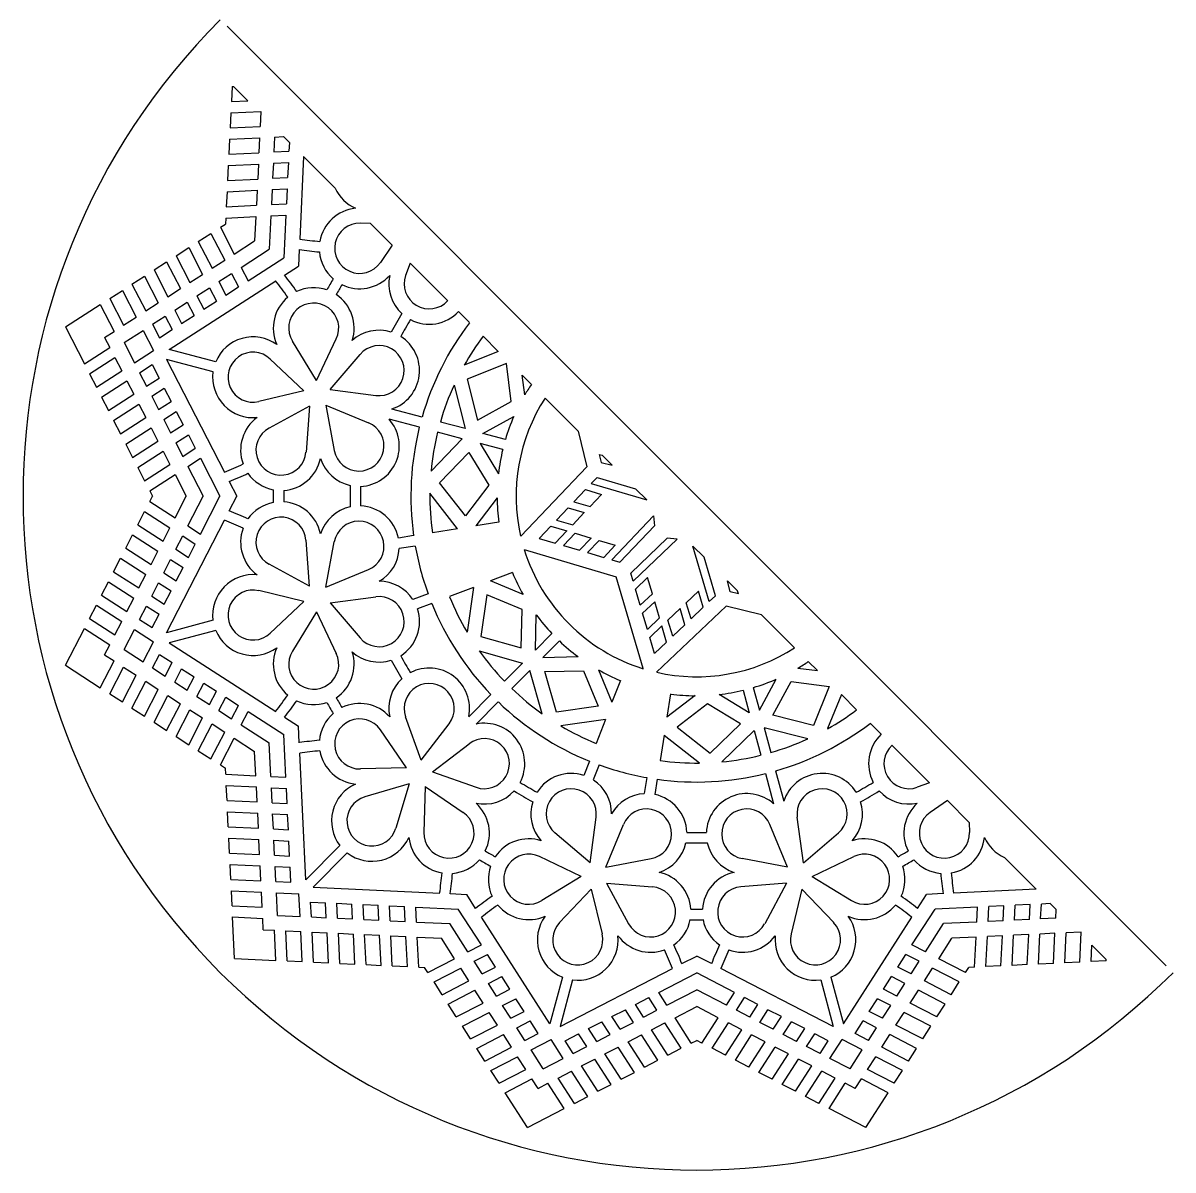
# Model space of a CAD drawing. Extents: x 59 to 302, y -3 to 240.
# Drawn here: x 59.2 to 180.5, y -3 to 117.9 of the extents above; entities that cross this region are included whole.
import ezdxf

# ---------------------------------------------------------------- set-up
doc = ezdxf.new("R2010")
doc.units = 0
doc.layers.get('0').update_dxf_attribs({"linetype": 'CONTINUOUS'})

msp = doc.modelspace()

# ---------------------------------------------------------------- linework, layer by layer
for p, q in [((80.69, 117.57), (179.75, 18.5)), ((81.22, 111.22), (81.15, 109.64)), ((81.22, 111.22), (81.37, 111.23)), ((81.37, 111.23), (82.88, 109.72)), ((81.15, 109.64), (82.88, 109.72)), ((81.09, 108.45), (81.01, 106.86)), ((81.09, 108.45), (84.26, 108.6)), ((84.26, 108.6), (84.18, 107.02)), ((81.01, 106.86), (84.18, 107.02)), ((80.96, 105.68), (80.88, 104.09)), ((80.96, 105.68), (84.12, 105.83)), ((84.12, 105.83), (84.05, 104.24)), ((85.71, 105.9), (85.63, 104.32)), ((85.71, 105.9), (86.65, 105.95)), ((86.65, 105.95), (87.26, 105.33)), ((85.63, 104.32), (87.22, 104.4)), ((87.26, 105.33), (87.22, 104.4)), ((80.88, 104.09), (84.05, 104.24)), ((85.58, 103.13), (85.5, 101.55)), ((85.58, 103.13), (87.16, 103.21)), ((87.16, 103.21), (87.08, 101.62)), ((88.77, 103.83), (88.35, 95.14)), ((88.77, 103.83), (92.1, 100.49)), ((80.82, 102.9), (80.75, 101.32)), ((80.82, 102.9), (83.99, 103.05)), ((83.99, 103.05), (83.92, 101.47)), ((80.75, 101.32), (83.92, 101.47)), ((85.5, 101.55), (87.08, 101.62)), ((80.69, 100.13), (80.61, 98.55)), ((80.69, 100.13), (83.86, 100.28)), ((83.86, 100.28), (83.78, 98.7)), ((85.44, 100.36), (85.37, 98.77)), ((85.44, 100.36), (87.03, 100.43)), ((87.03, 100.43), (86.95, 98.85)), ((80.61, 98.55), (83.78, 98.7)), ((85.37, 98.77), (86.95, 98.85)), ((80.56, 97.36), (80.53, 96.72)), ((80.56, 97.36), (83.73, 97.51)), ((83.73, 97.51), (83.6, 94.95)), ((85.31, 97.59), (85.14, 94.06)), ((85.31, 97.59), (86.89, 97.66)), ((86.89, 97.66), (86.68, 93.17)), ((79.99, 96.38), (80.53, 96.72)), ((79.99, 96.38), (81.45, 93.56)), ((95.83, 96.77), (94.75, 96.8)), ((95.83, 96.77), (98.11, 94.48)), ((77.66, 94.88), (78.99, 95.74)), ((77.66, 94.88), (79.11, 92.06)), ((78.99, 95.74), (80.44, 92.92)), ((81.45, 93.56), (83.6, 94.95)), ((75.32, 93.38), (76.66, 94.24)), ((76.66, 94.24), (78.11, 91.42)), ((82.17, 92.15), (85.14, 94.06)), ((88.3, 94.03), (88.22, 92.28)), ((98.11, 94.48), (96.86, 92.66)), ((72.99, 91.88), (74.32, 92.74)), ((74.32, 92.74), (75.78, 89.91)), ((75.32, 93.38), (76.78, 90.56)), ((79.11, 92.06), (80.44, 92.92)), ((82.9, 90.74), (86.68, 93.17)), ((86.75, 91.34), (88.22, 92.28)), ((99.99, 92.61), (99.52, 91.3)), ((99.99, 92.61), (103.96, 88.64)), ((70.65, 90.38), (71.99, 91.23)), ((71.99, 91.23), (73.44, 88.41)), ((72.99, 91.88), (74.44, 89.06)), ((76.78, 90.56), (78.11, 91.42)), ((79.84, 90.65), (81.17, 91.51)), ((81.17, 91.51), (81.9, 90.1)), ((82.17, 92.15), (82.9, 90.74)), ((70.65, 90.38), (72.11, 87.56)), ((74.44, 89.06), (75.78, 89.91)), ((74.58, 83.51), (85.82, 90.74)), ((77.5, 89.15), (78.84, 90.01)), ((78.84, 90.01), (79.56, 88.6)), ((79.84, 90.65), (80.56, 89.24)), ((80.56, 89.24), (81.9, 90.1)), ((68.32, 88.87), (69.65, 89.73)), ((68.32, 88.87), (69.77, 86.05)), ((69.65, 89.73), (71.11, 86.91)), ((77.5, 89.15), (78.23, 87.74)), ((78.23, 87.74), (79.56, 88.6)), ((63.65, 85.87), (67.32, 88.23)), ((67.32, 88.23), (68.77, 85.41)), ((72.11, 87.56), (73.44, 88.41)), ((75.17, 87.65), (76.5, 88.5)), ((75.17, 87.65), (75.89, 86.24)), ((76.5, 88.5), (77.23, 87.09)), ((105.11, 87.49), (106.27, 86.33)), ((69.77, 86.05), (71.11, 86.91)), ((72.83, 86.15), (74.17, 87)), ((72.83, 86.15), (73.56, 84.74)), ((74.17, 87), (74.89, 85.59)), ((75.89, 86.24), (77.23, 87.09)), ((63.65, 85.87), (65.65, 81.99)), ((67.77, 84.77), (68.77, 85.41)), ((69.83, 84.22), (71.83, 85.5)), ((71.83, 85.5), (72.92, 83.39)), ((73.56, 84.74), (74.89, 85.59)), ((65.65, 81.99), (68.32, 83.71)), ((67.77, 84.77), (68.32, 83.71)), ((69.83, 84.22), (70.92, 82.1)), ((90.12, 80.22), (87.58, 84.37)), ((90.12, 80.22), (92.21, 84.61)), ((107.7, 84.9), (109.3, 83.29)), ((66.19, 80.94), (68.86, 82.65)), ((68.86, 82.65), (69.59, 81.24)), ((70.92, 82.1), (72.92, 83.39)), ((79.5, 82.2), (74.58, 83.51)), ((88.78, 79.14), (85.25, 82.49)), ((91.56, 79.28), (94.72, 82.98)), ((109.3, 83.29), (105.7, 81.84)), ((71.47, 81.04), (72.8, 81.9)), ((72.8, 81.9), (73.53, 80.49)), ((79.21, 81.13), (74.29, 82.45)), ((74.29, 82.45), (80.41, 70.57)), ((110.15, 82.02), (106.03, 80.36)), ((110.67, 78), (110.15, 82.02)), ((66.19, 80.94), (66.92, 79.53)), ((66.92, 79.53), (69.59, 81.24)), ((67.46, 78.47), (70.13, 80.18)), ((70.13, 80.18), (70.86, 78.77)), ((71.47, 81.04), (72.19, 79.63)), ((72.19, 79.63), (73.53, 80.49)), ((106.03, 80.36), (107.11, 76.05)), ((112.09, 78.7), (111.82, 80.78)), ((111.82, 80.78), (112.79, 79.81)), ((72.74, 78.57), (74.07, 79.43)), ((74.07, 79.43), (74.8, 78.02)), ((88.78, 79.14), (84.05, 78)), ((91.56, 79.28), (96.38, 78.65)), ((104.64, 79.75), (105.79, 75.15)), ((67.46, 78.47), (68.19, 77.06)), ((68.19, 77.06), (70.86, 78.77)), ((68.73, 76), (71.4, 77.72)), ((71.4, 77.72), (72.13, 76.31)), ((72.74, 78.57), (73.46, 77.16)), ((73.46, 77.16), (74.8, 78.02)), ((107.11, 76.05), (110.67, 78)), ((114.23, 78.37), (117.72, 74.88)), ((74.01, 76.11), (75.34, 76.97)), ((75.34, 76.97), (76.07, 75.56)), ((89.4, 77.53), (85.12, 75.21)), ((89.4, 77.53), (89.02, 72.68)), ((91.12, 77.62), (95.61, 75.76)), ((91.12, 77.62), (92, 72.84)), ((101.26, 76.37), (98.07, 77.22)), ((107.67, 74.65), (110.93, 76.43)), ((68.73, 76), (69.46, 74.59)), ((69.46, 74.59), (72.13, 76.31)), ((70.01, 73.53), (72.67, 75.25)), ((72.67, 75.25), (73.4, 73.84)), ((74.01, 76.11), (74.73, 74.7)), ((74.73, 74.7), (76.07, 75.56)), ((100.97, 75.3), (97.78, 76.15)), ((105.79, 75.15), (103.19, 75.85)), ((75.28, 73.64), (76.61, 74.5)), ((76.61, 74.5), (77.34, 73.09)), ((102.21, 70.67), (105.5, 74.08)), ((105.5, 74.08), (102.9, 74.78)), ((110.05, 74.01), (107.67, 74.65)), ((117.72, 74.88), (118.62, 71.14)), ((70.01, 73.53), (70.73, 72.12)), ((70.73, 72.12), (73.4, 73.84)), ((71.28, 71.07), (73.95, 72.78)), ((73.95, 72.78), (74.67, 71.37)), ((75.28, 73.64), (76.01, 72.23)), ((76.01, 72.23), (77.34, 73.09)), ((109.76, 72.94), (107.38, 73.58)), ((107.38, 73.58), (109.32, 70.4)), ((76.55, 71.17), (77.88, 72.03)), ((77.88, 72.03), (79.94, 68.03)), ((103.11, 69.45), (106.2, 72.64)), ((106.2, 72.64), (108.3, 69.18)), ((119.93, 72.43), (120.14, 71.57)), ((119.93, 72.43), (120.24, 72.36)), ((120.14, 71.57), (121.31, 71.29)), ((120.24, 72.36), (121.31, 71.29)), ((71.28, 71.07), (72, 69.66)), ((72, 69.66), (74.67, 71.37)), ((76.55, 71.17), (78.17, 68.03)), ((111.66, 63.82), (118.62, 71.14)), ((72.55, 68.6), (75.22, 70.31)), ((75.22, 70.31), (76.39, 68.03)), ((80.92, 69.59), (81.72, 68.03)), ((105.85, 65.96), (103.11, 69.45)), ((108.3, 69.18), (105.85, 65.96)), ((119.11, 69.37), (119.72, 70.01)), ((119.11, 69.37), (124.95, 67.65)), ((119.72, 70.01), (123.78, 68.81)), ((72.55, 68.6), (72.84, 68.03)), ((72.55, 67.47), (72.84, 68.03)), ((75.22, 65.75), (76.39, 68.03)), ((76.55, 64.9), (78.17, 68.03)), ((77.88, 64.04), (79.94, 68.03)), ((80.92, 66.48), (81.72, 68.03)), ((105.01, 64.6), (102.08, 68.34)), ((117.28, 67.44), (118.5, 68.73)), ((118.5, 68.73), (120.2, 68.22)), ((118.98, 66.94), (120.2, 68.22)), ((123.78, 68.81), (124.95, 67.65)), ((72.55, 67.47), (75.22, 65.75)), ((109.18, 67.86), (106.93, 64.9)), ((115.44, 65.51), (116.67, 66.8)), ((116.67, 66.8), (118.37, 66.3)), ((117.28, 67.44), (118.98, 66.94)), ((71.28, 65), (72, 66.41)), ((72, 66.41), (74.67, 64.7)), ((115.44, 65.51), (117.15, 65.01)), ((117.15, 65.01), (118.37, 66.3)), ((121.27, 61.32), (125.68, 65.97)), ((125.68, 65.97), (125.78, 64.92)), ((71.28, 65), (73.95, 63.29)), ((73.95, 63.29), (74.67, 64.7)), ((74.29, 53.62), (80.41, 65.5)), ((76.55, 64.9), (77.88, 64.04)), ((105.01, 64.6), (102.35, 64.18)), ((109.36, 65.29), (106.93, 64.9)), ((113.61, 63.58), (114.83, 64.87)), ((114.83, 64.87), (116.54, 64.37)), ((115.31, 63.08), (116.54, 64.37)), ((122.12, 61.07), (125.78, 64.92)), ((70.01, 62.54), (70.73, 63.95)), ((70.73, 63.95), (73.4, 62.23)), ((75.28, 62.43), (76.01, 63.84)), ((76.01, 63.84), (77.34, 62.98)), ((89.4, 58.54), (89.02, 63.39)), ((91.12, 58.45), (92, 63.23)), ((100.37, 63.87), (98.77, 63.61)), ((113.61, 63.58), (115.31, 63.08)), ((116.16, 62.83), (117.39, 64.12)), ((117.39, 64.12), (119.09, 63.61)), ((117.86, 62.33), (119.09, 63.61)), ((118.72, 62.08), (119.94, 63.36)), ((119.94, 63.36), (121.64, 62.86)), ((123.26, 59.93), (127.11, 63.59)), ((123.51, 59.08), (128.15, 63.5)), ((128.15, 63.5), (127.11, 63.59)), ((70.01, 62.54), (72.67, 60.82)), ((72.67, 60.82), (73.4, 62.23)), ((75.28, 62.43), (76.61, 61.57)), ((76.61, 61.57), (77.34, 62.98)), ((100.54, 62.77), (98.85, 62.51)), ((112.04, 62.4), (121.73, 59.54)), ((116.16, 62.83), (117.86, 62.33)), ((118.72, 62.08), (120.42, 61.58)), ((120.42, 61.58), (121.64, 62.86)), ((131.55, 56.93), (129.83, 62.77)), ((129.83, 62.77), (131, 61.6)), ((68.73, 60.07), (69.46, 61.48)), ((69.46, 61.48), (72.13, 59.76)), ((74.01, 59.96), (74.73, 61.37)), ((74.73, 61.37), (76.07, 60.51)), ((89.4, 58.54), (85.12, 60.86)), ((121.27, 61.32), (122.12, 61.07)), ((132.2, 57.54), (131, 61.6)), ((68.73, 60.07), (71.4, 58.35)), ((71.4, 58.35), (72.13, 59.76)), ((74.01, 59.96), (75.34, 59.1)), ((75.34, 59.1), (76.07, 60.51)), ((91.12, 58.45), (95.61, 60.31)), ((110.79, 59.98), (108.48, 59.1)), ((124.59, 49.85), (121.73, 59.54)), ((123.51, 59.08), (123.26, 59.93)), ((123.76, 58.23), (125.05, 59.45)), ((125.55, 57.75), (125.05, 59.45)), ((67.46, 57.6), (68.19, 59.01)), ((68.19, 59.01), (70.86, 57.29)), ((72.74, 57.49), (73.46, 58.9)), ((73.46, 58.9), (74.8, 58.05)), ((106.67, 58.4), (104.15, 57.44)), ((106.67, 58.4), (106, 53.7)), ((111.92, 57.67), (108.48, 59.1)), ((124.26, 56.53), (123.76, 58.23)), ((133.75, 57.96), (133.47, 59.12)), ((133.47, 59.12), (134.54, 58.05)), ((67.46, 57.6), (70.13, 55.88)), ((70.13, 55.88), (70.86, 57.29)), ((72.74, 57.49), (74.07, 56.64)), ((74.07, 56.64), (74.8, 58.05)), ((88.78, 56.93), (84.05, 58.07)), ((91.56, 56.78), (96.38, 57.42)), ((101.89, 57.75), (100.29, 57.14)), ((108.08, 57.64), (107.45, 53.25)), ((111.82, 56.08), (108.08, 57.64)), ((124.26, 56.53), (125.55, 57.75)), ((129.12, 56.8), (130.41, 58.02)), ((130.91, 56.32), (130.41, 58.02)), ((131.55, 56.93), (132.2, 57.54)), ((134.62, 57.75), (133.75, 57.96)), ((134.62, 57.75), (134.54, 58.05)), ((66.19, 55.13), (66.92, 56.54)), ((66.92, 56.54), (69.59, 54.83)), ((71.47, 55.03), (72.19, 56.44)), ((72.19, 56.44), (73.53, 55.58)), ((88.78, 56.93), (85.25, 53.58)), ((90.12, 55.85), (87.58, 51.7)), ((90.12, 55.85), (92.21, 51.46)), ((91.56, 56.78), (94.72, 53.09)), ((102.29, 56.72), (100.77, 56.14)), ((111.72, 52.03), (111.82, 56.08)), ((124.51, 55.68), (125.8, 56.9)), ((126.3, 55.2), (125.8, 56.9)), ((126, 49.47), (133.33, 56.43)), ((127.19, 54.96), (128.48, 56.18)), ((128.98, 54.48), (128.48, 56.18)), ((129.63, 55.09), (129.12, 56.8)), ((129.63, 55.09), (130.91, 56.32)), ((137.06, 55.53), (133.33, 56.43)), ((66.19, 55.13), (68.86, 53.42)), ((68.86, 53.42), (69.59, 54.83)), ((71.47, 55.03), (72.8, 54.17)), ((72.8, 54.17), (73.53, 55.58)), ((79.21, 54.94), (74.29, 53.62)), ((113.22, 51.81), (113.3, 55.53)), ((125.02, 53.98), (124.51, 55.68)), ((125.02, 53.98), (126.3, 55.2)), ((127.7, 53.26), (127.19, 54.96)), ((137.06, 55.53), (140.55, 52.05)), ((63.65, 50.2), (65.65, 54.08)), ((65.65, 54.08), (68.32, 52.36)), ((69.83, 51.85), (70.92, 53.97)), ((70.92, 53.97), (72.92, 52.68)), ((79.5, 53.87), (74.58, 52.55)), ((114.96, 53.56), (113.22, 51.81)), ((125.27, 53.13), (126.55, 54.35)), ((127.05, 52.65), (126.55, 54.35)), ((127.7, 53.26), (128.98, 54.48)), ((67.77, 51.3), (68.32, 52.36)), ((71.83, 50.57), (72.92, 52.68)), ((74.58, 52.55), (85.82, 45.33)), ((107.45, 53.25), (111.72, 52.03)), ((115.74, 52.77), (114, 51.03)), ((125.77, 51.43), (125.27, 53.13)), ((125.77, 51.43), (127.05, 52.65)), ((67.77, 51.3), (68.77, 50.66)), ((69.83, 51.85), (71.83, 50.57)), ((72.83, 49.92), (73.56, 51.33)), ((73.56, 51.33), (74.89, 50.48)), ((107.28, 51.74), (111.84, 50.44)), ((114, 51.03), (117.72, 51.12)), ((63.65, 50.2), (67.32, 47.84)), ((67.32, 47.84), (68.77, 50.66)), ((68.32, 47.19), (69.77, 50.01)), ((69.77, 50.01), (71.11, 49.16)), ((72.83, 49.92), (74.17, 49.07)), ((74.17, 49.07), (74.89, 50.48)), ((75.17, 48.42), (75.89, 49.83)), ((75.89, 49.83), (77.23, 48.97)), ((111.84, 50.44), (109.94, 48.53)), ((119.85, 49.73), (121.28, 46.3)), ((140.89, 49.9), (142.96, 49.64)), ((141.99, 50.6), (142.96, 49.64)), ((69.65, 46.34), (71.11, 49.16)), ((76.5, 47.56), (77.23, 48.97)), ((112.62, 49.66), (110.72, 47.75)), ((113.93, 45.09), (112.62, 49.66)), ((114.22, 49.54), (118.27, 49.63)), ((115.44, 45.27), (114.22, 49.54)), ((118.27, 49.63), (119.83, 45.89)), ((122.17, 48.6), (121.28, 46.3)), ((136.83, 45.48), (138.62, 48.75)), ((70.65, 45.69), (72.11, 48.51)), ((71.99, 44.84), (73.44, 47.66)), ((72.11, 48.51), (73.44, 47.66)), ((75.17, 48.42), (76.5, 47.56)), ((77.5, 46.92), (78.23, 48.33)), ((78.23, 48.33), (79.56, 47.47)), ((78.84, 46.06), (79.56, 47.47)), ((135.13, 47.58), (135.77, 45.2)), ((136.19, 47.87), (136.83, 45.48)), ((138.24, 44.93), (140.18, 48.48)), ((140.18, 48.48), (144.2, 47.96)), ((144.2, 47.96), (142.54, 43.85)), ((68.32, 47.19), (69.65, 46.34)), ((72.99, 44.19), (74.44, 47.01)), ((74.32, 43.33), (75.78, 46.15)), ((74.44, 47.01), (75.78, 46.15)), ((77.5, 46.92), (78.84, 46.06)), ((79.84, 45.42), (80.56, 46.83)), ((80.56, 46.83), (81.9, 45.97)), ((108.52, 47.12), (106.19, 44.78)), ((109.3, 46.34), (106.97, 44)), ((127.47, 47.18), (127.09, 44.74)), ((130.05, 47), (127.09, 44.74)), ((131.37, 46.12), (128.15, 43.66)), ((134.83, 44.01), (131.37, 46.12)), ((135.77, 45.2), (132.59, 47.13)), ((145.48, 47.12), (144.02, 43.52)), ((145.48, 47.12), (147.08, 45.51)), ((70.65, 45.69), (71.99, 44.84)), ((75.32, 42.69), (76.78, 45.51)), ((76.78, 45.51), (78.11, 44.65)), ((79.84, 45.42), (81.17, 44.56)), ((81.17, 44.56), (81.9, 45.97)), ((82.17, 43.92), (82.9, 45.33)), ((82.9, 45.33), (86.68, 42.9)), ((119.83, 45.89), (115.44, 45.27)), ((142.54, 43.85), (138.24, 44.93)), ((72.99, 44.19), (74.32, 43.33)), ((76.66, 41.83), (78.11, 44.65)), ((77.66, 41.19), (79.11, 44.01)), ((79.11, 44.01), (80.44, 43.15)), ((82.17, 43.92), (85.14, 42.01)), ((86.75, 44.73), (88.22, 43.78)), ((88.3, 42.04), (88.22, 43.78)), ((101.15, 40.18), (99.52, 44.76)), ((101.15, 40.18), (104.11, 44.04)), ((120.59, 44.48), (115.89, 43.82)), ((120.59, 44.48), (119.62, 41.97)), ((131.64, 40.93), (134.83, 44.01)), ((148.51, 44.08), (149.67, 42.92)), ((75.32, 42.69), (76.66, 41.83)), ((78.99, 40.33), (80.44, 43.15)), ((79.99, 39.69), (81.45, 42.51)), ((81.45, 42.51), (83.6, 41.12)), ((86.89, 38.41), (86.68, 42.9)), ((99.61, 39.4), (96.86, 43.41)), ((126.79, 42.82), (126.36, 40.16)), ((126.79, 42.82), (130.52, 39.9)), ((128.15, 43.66), (131.64, 40.93)), ((132.86, 40.02), (136.27, 43.32)), ((136.27, 43.32), (136.97, 40.72)), ((137.34, 43.61), (138.03, 41)), ((141.94, 42.45), (137.34, 43.61)), ((85.31, 38.48), (85.14, 42.01)), ((102.37, 38.96), (106.22, 41.92)), ((150.82, 41.78), (154.79, 37.8)), ((77.66, 41.19), (78.99, 40.33)), ((83.73, 38.56), (83.6, 41.12)), ((88.99, 27.59), (88.35, 40.93)), ((118.9, 40.1), (118.32, 38.59)), ((79.99, 39.69), (80.53, 39.34)), ((80.56, 38.71), (80.53, 39.34)), ((99.61, 39.4), (94.75, 39.27)), ((102.37, 38.96), (106.95, 37.34)), ((119.94, 39.71), (119.32, 38.11)), ((138.55, 39.07), (139.41, 35.88)), ((80.56, 38.71), (83.73, 38.56)), ((85.31, 38.48), (86.89, 38.41)), ((99.88, 37.7), (95.22, 36.32)), ((99.88, 37.7), (98.5, 33.04)), ((124.96, 38.36), (124.69, 36.67)), ((126.05, 38.19), (125.8, 36.59)), ((137.48, 38.79), (138.34, 35.6)), ((154.79, 37.8), (153.49, 37.34)), ((80.69, 35.94), (80.61, 37.52)), ((80.61, 37.52), (83.78, 37.37)), ((83.86, 35.79), (83.78, 37.37)), ((85.44, 35.71), (85.37, 37.29)), ((85.37, 37.29), (86.95, 37.22)), ((87.03, 35.63), (86.95, 37.22)), ((101.58, 37.43), (101.45, 32.57)), ((101.58, 37.43), (105.59, 34.68)), ((80.69, 35.94), (83.86, 35.79)), ((85.44, 35.71), (87.03, 35.63)), ((156.67, 35.93), (154.85, 34.68)), ((156.67, 35.93), (158.95, 33.64)), ((80.82, 33.17), (80.75, 34.75)), ((80.75, 34.75), (83.92, 34.6)), ((83.99, 33.01), (83.92, 34.6)), ((85.58, 32.94), (85.5, 34.52)), ((85.5, 34.52), (87.08, 34.45)), ((87.16, 32.86), (87.08, 34.45)), ((118.97, 29.38), (119.61, 34.2)), ((141.47, 29.38), (140.83, 34.2)), ((80.82, 33.17), (83.99, 33.01)), ((85.58, 32.94), (87.16, 32.86)), ((120.63, 28.93), (122.49, 33.42)), ((139.8, 28.93), (137.95, 33.42)), ((158.95, 33.64), (158.98, 32.57)), ((80.96, 30.39), (80.88, 31.98)), ((80.88, 31.98), (84.05, 31.83)), ((84.12, 30.24), (84.05, 31.83)), ((85.71, 30.17), (85.63, 31.75)), ((85.63, 31.75), (87.22, 31.67)), ((87.29, 30.09), (87.22, 31.67)), ((118.97, 29.38), (115.27, 32.53)), ((141.47, 29.38), (145.17, 32.53)), ((80.96, 30.39), (84.12, 30.24)), ((92.59, 31.19), (88.99, 27.59)), ((93.37, 30.41), (89.77, 26.81)), ((81.09, 27.62), (81.01, 29.2)), ((81.01, 29.2), (84.18, 29.05)), ((85.71, 30.17), (87.29, 30.09)), ((118.03, 27.93), (113.64, 30.03)), ((120.63, 28.93), (125.41, 29.82)), ((139.8, 28.93), (135.02, 29.82)), ((142.41, 27.93), (146.79, 30.03)), ((162.68, 29.92), (166.01, 26.59)), ((84.26, 27.47), (84.18, 29.05)), ((85.84, 27.39), (85.77, 28.98)), ((85.77, 28.98), (87.35, 28.9)), ((87.43, 27.32), (87.35, 28.9)), ((118.03, 27.93), (113.89, 25.39)), ((142.41, 27.93), (146.55, 25.39)), ((81.09, 27.62), (84.26, 27.47)), ((85.84, 27.39), (87.43, 27.32)), ((89.77, 26.81), (103.12, 26.17)), ((120.72, 27.21), (125.57, 26.83)), ((120.72, 27.21), (123.04, 22.94)), ((139.71, 27.21), (134.87, 26.83)), ((139.71, 27.21), (137.4, 22.94)), ((81.22, 24.85), (81.15, 26.43)), ((81.15, 26.43), (84.31, 26.28)), ((84.39, 24.7), (84.31, 26.28)), ((86.01, 23.83), (85.9, 26.2)), ((85.9, 26.2), (88.27, 26.09)), ((88.39, 23.71), (88.27, 26.09)), ((104.23, 26.12), (105.97, 26.03)), ((106.91, 24.56), (105.97, 26.03)), ((119.11, 26.59), (115.77, 23.07)), ((119.11, 26.59), (120.25, 21.87)), ((141.32, 26.59), (140.19, 21.87)), ((141.32, 26.59), (144.67, 23.07)), ((153.52, 24.56), (154.47, 26.03)), ((156.21, 26.12), (154.47, 26.03)), ((166.01, 26.59), (157.32, 26.17)), ((81.22, 24.85), (84.39, 24.7)), ((89.5, 25.24), (91.09, 25.17)), ((89.58, 23.66), (89.5, 25.24)), ((91.16, 23.58), (91.09, 25.17)), ((92.27, 25.11), (93.86, 25.03)), ((92.35, 23.52), (92.27, 25.11)), ((93.93, 23.45), (93.86, 25.03)), ((95.05, 24.98), (96.63, 24.9)), ((95.12, 23.39), (95.05, 24.98)), ((96.71, 23.32), (96.63, 24.9)), ((97.82, 24.84), (99.4, 24.77)), ((97.89, 23.26), (97.82, 24.84)), ((99.48, 23.18), (99.4, 24.77)), ((100.59, 24.71), (105.08, 24.49)), ((100.67, 23.13), (100.59, 24.71)), ((107.51, 20.71), (105.08, 24.49)), ((152.93, 20.71), (155.36, 24.49)), ((159.85, 24.71), (155.36, 24.49)), ((159.77, 23.13), (159.85, 24.71)), ((160.96, 23.18), (161.03, 24.77)), ((162.62, 24.84), (161.03, 24.77)), ((162.54, 23.26), (162.62, 24.84)), ((163.73, 23.32), (163.81, 24.9)), ((165.39, 24.98), (163.81, 24.9)), ((165.32, 23.39), (165.39, 24.98)), ((166.5, 23.45), (166.58, 25.03)), ((167.52, 25.08), (166.58, 25.03)), ((167.52, 25.08), (168.13, 24.46)), ((168.09, 23.52), (168.13, 24.46)), ((81.28, 23.66), (84.45, 23.51)), ((81.49, 19.3), (81.28, 23.66)), ((84.5, 22.32), (84.45, 23.51)), ((86.01, 23.83), (88.39, 23.71)), ((89.58, 23.66), (91.16, 23.58)), ((92.35, 23.52), (93.93, 23.45)), ((95.12, 23.39), (96.71, 23.32)), ((97.89, 23.26), (99.48, 23.18)), ((100.67, 23.13), (104.19, 22.96)), ((114.74, 12.4), (107.51, 23.63)), ((145.7, 12.4), (152.92, 23.63)), ((159.77, 23.13), (156.24, 22.96)), ((162.54, 23.26), (160.96, 23.18)), ((165.32, 23.39), (163.73, 23.32)), ((168.09, 23.52), (166.5, 23.45)), ((84.5, 22.32), (85.69, 22.26)), ((85.84, 19.09), (85.69, 22.26)), ((86.88, 22.21), (88.46, 22.13)), ((87.03, 19.04), (86.88, 22.21)), ((88.62, 18.96), (88.46, 22.13)), ((89.65, 22.07), (91.24, 22)), ((89.8, 18.9), (89.65, 22.07)), ((91.39, 18.83), (91.24, 22)), ((92.43, 21.94), (94.01, 21.86)), ((92.58, 18.77), (92.43, 21.94)), ((94.16, 18.7), (94.01, 21.86)), ((106.1, 19.99), (104.19, 22.96)), ((154.34, 19.99), (156.24, 22.96)), ((166.28, 18.7), (166.43, 21.86)), ((168.01, 21.94), (166.43, 21.86)), ((167.86, 18.77), (168.01, 21.94)), ((169.05, 18.83), (169.2, 22)), ((170.78, 22.07), (169.2, 22)), ((170.63, 18.9), (170.78, 22.07)), ((95.2, 21.81), (96.78, 21.73)), ((95.35, 18.64), (95.2, 21.81)), ((96.93, 18.56), (96.78, 21.73)), ((97.97, 21.67), (99.56, 21.6)), ((98.12, 18.51), (97.97, 21.67)), ((99.71, 18.43), (99.56, 21.6)), ((100.74, 21.54), (103.3, 21.42)), ((100.9, 18.37), (100.74, 21.54)), ((104.69, 19.26), (103.3, 21.42)), ((106.1, 19.99), (107.51, 20.71)), ((154.34, 19.99), (152.93, 20.71)), ((155.75, 19.26), (157.13, 21.42)), ((159.69, 21.54), (157.13, 21.42)), ((159.54, 18.37), (159.69, 21.54)), ((160.73, 18.43), (160.88, 21.6)), ((162.47, 21.67), (160.88, 21.6)), ((162.31, 18.51), (162.47, 21.67)), ((163.5, 18.56), (163.65, 21.73)), ((165.24, 21.81), (163.65, 21.73)), ((165.09, 18.64), (165.24, 21.81)), ((171.82, 18.96), (171.9, 20.69)), ((171.9, 20.69), (173.41, 19.18)), ((106.75, 18.99), (108.16, 19.71)), ((109.01, 18.38), (108.16, 19.71)), ((128.67, 18.74), (130.22, 19.53)), ((131.77, 18.74), (130.22, 19.53)), ((151.42, 18.38), (152.28, 19.71)), ((153.69, 18.99), (152.28, 19.71)), ((81.49, 19.3), (85.84, 19.09)), ((87.03, 19.04), (88.62, 18.96)), ((89.8, 18.9), (91.39, 18.83)), ((92.58, 18.77), (94.16, 18.7)), ((95.35, 18.64), (96.93, 18.56)), ((98.12, 18.51), (99.71, 18.43)), ((100.9, 18.37), (101.53, 18.34)), ((101.87, 17.81), (101.53, 18.34)), ((101.87, 17.81), (104.69, 19.26)), ((102.52, 16.81), (105.34, 18.26)), ((106.19, 16.93), (105.34, 18.26)), ((107.6, 17.65), (106.75, 18.99)), ((107.6, 17.65), (109.01, 18.38)), ((115.81, 12.11), (127.68, 18.23)), ((144.63, 12.11), (132.76, 18.23)), ((152.83, 17.65), (151.42, 18.38)), ((152.83, 17.65), (153.69, 18.99)), ((154.24, 16.93), (155.1, 18.26)), ((157.92, 16.81), (155.1, 18.26)), ((158.57, 17.81), (155.75, 19.26)), ((158.57, 17.81), (158.91, 18.34)), ((159.54, 18.37), (158.91, 18.34)), ((162.31, 18.51), (160.73, 18.43)), ((165.09, 18.64), (163.5, 18.56)), ((167.86, 18.77), (166.28, 18.7)), ((170.63, 18.9), (169.05, 18.83)), ((173.4, 19.04), (171.82, 18.96)), ((173.4, 19.04), (173.41, 19.18)), ((108.25, 16.65), (109.66, 17.38)), ((110.51, 16.04), (109.66, 17.38)), ((116.06, 17.31), (114.74, 12.4)), ((117.12, 17.03), (115.81, 12.11)), ((126.22, 15.7), (130.22, 17.76)), ((134.21, 15.7), (130.22, 17.76)), ((143.31, 17.03), (144.63, 12.11)), ((144.38, 17.31), (145.7, 12.4)), ((149.92, 16.04), (150.78, 17.38)), ((152.19, 16.65), (150.78, 17.38)), ((103.37, 15.47), (102.52, 16.81)), ((103.37, 15.47), (106.19, 16.93)), ((104.02, 14.47), (106.84, 15.93)), ((107.69, 14.59), (106.84, 15.93)), ((109.1, 15.32), (108.25, 16.65)), ((109.1, 15.32), (110.51, 16.04)), ((127.08, 14.37), (130.22, 15.98)), ((133.36, 14.37), (130.22, 15.98)), ((151.33, 15.32), (149.92, 16.04)), ((151.33, 15.32), (152.19, 16.65)), ((152.74, 14.59), (153.6, 15.93)), ((156.42, 14.47), (153.6, 15.93)), ((157.06, 15.47), (154.24, 16.93)), ((157.06, 15.47), (157.92, 16.81)), ((104.87, 13.14), (107.69, 14.59)), ((109.75, 14.32), (111.16, 15.04)), ((112.02, 13.71), (111.16, 15.04)), ((123.76, 14.43), (125.17, 15.16)), ((126.02, 13.82), (125.17, 15.16)), ((127.08, 14.37), (126.22, 15.7)), ((133.36, 14.37), (134.21, 15.7)), ((134.41, 13.82), (135.27, 15.16)), ((136.68, 14.43), (135.27, 15.16)), ((148.42, 13.71), (149.28, 15.04)), ((150.69, 14.32), (149.28, 15.04)), ((155.56, 13.14), (152.74, 14.59)), ((104.87, 13.14), (104.02, 14.47)), ((105.52, 12.14), (108.34, 13.59)), ((109.2, 12.26), (108.34, 13.59)), ((110.61, 12.98), (109.75, 14.32)), ((110.61, 12.98), (112.02, 13.71)), ((121.29, 13.16), (122.7, 13.88)), ((123.56, 12.55), (122.7, 13.88)), ((124.61, 13.1), (123.76, 14.43)), ((124.61, 13.1), (126.02, 13.82)), ((127.94, 13.03), (130.22, 14.21)), ((132.5, 13.03), (130.22, 14.21)), ((135.82, 13.1), (134.41, 13.82)), ((135.82, 13.1), (136.68, 14.43)), ((136.88, 12.55), (137.74, 13.88)), ((139.15, 13.16), (137.74, 13.88)), ((149.83, 12.98), (148.42, 13.71)), ((149.83, 12.98), (150.69, 14.32)), ((151.24, 12.26), (152.1, 13.59)), ((154.92, 12.14), (152.1, 13.59)), ((155.56, 13.14), (156.42, 14.47)), ((106.38, 10.8), (105.52, 12.14)), ((106.38, 10.8), (109.2, 12.26)), ((111.25, 11.98), (112.66, 12.71)), ((113.52, 11.38), (112.66, 12.71)), ((118.82, 11.89), (120.23, 12.61)), ((121.09, 11.28), (120.23, 12.61)), ((122.15, 11.82), (121.29, 13.16)), ((122.15, 11.82), (123.56, 12.55)), ((125.47, 11.76), (126.88, 12.49)), ((128.6, 9.82), (126.88, 12.49)), ((129.65, 10.36), (127.94, 13.03)), ((130.78, 10.36), (132.5, 13.03)), ((131.84, 9.82), (133.56, 12.49)), ((134.97, 11.76), (133.56, 12.49)), ((138.29, 11.82), (136.88, 12.55)), ((138.29, 11.82), (139.15, 13.16)), ((139.35, 11.28), (140.21, 12.61)), ((141.62, 11.89), (140.21, 12.61)), ((146.92, 11.38), (147.78, 12.71)), ((149.19, 11.98), (147.78, 12.71)), ((154.06, 10.8), (151.24, 12.26)), ((154.06, 10.8), (154.92, 12.14)), ((107.02, 9.8), (109.84, 11.26)), ((110.7, 9.92), (109.84, 11.26)), ((112.11, 10.65), (111.25, 11.98)), ((112.11, 10.65), (113.52, 11.38)), ((116.35, 10.62), (117.76, 11.34)), ((118.62, 10.01), (117.76, 11.34)), ((119.68, 10.55), (118.82, 11.89)), ((119.68, 10.55), (121.09, 11.28)), ((123, 10.49), (124.41, 11.22)), ((126.13, 8.55), (124.41, 11.22)), ((127.19, 9.09), (125.47, 11.76)), ((133.25, 9.09), (134.97, 11.76)), ((134.31, 8.55), (136.02, 11.22)), ((137.43, 10.49), (136.02, 11.22)), ((140.76, 10.55), (139.35, 11.28)), ((140.76, 10.55), (141.62, 11.89)), ((141.82, 10.01), (142.67, 11.34)), ((144.08, 10.62), (142.67, 11.34)), ((148.33, 10.65), (146.92, 11.38)), ((148.33, 10.65), (149.19, 11.98)), ((149.74, 9.92), (150.6, 11.26)), ((153.42, 9.8), (150.6, 11.26)), ((107.88, 8.47), (107.02, 9.8)), ((107.88, 8.47), (110.7, 9.92)), ((112.75, 9.65), (114.87, 10.74)), ((116.15, 8.74), (114.87, 10.74)), ((117.21, 9.28), (116.35, 10.62)), ((117.21, 9.28), (118.62, 10.01)), ((120.54, 9.22), (121.95, 9.95)), ((123.66, 7.28), (121.95, 9.95)), ((124.72, 7.82), (123, 10.49)), ((127.19, 9.09), (128.6, 9.82)), ((129.65, 10.36), (130.22, 10.65)), ((130.78, 10.36), (130.22, 10.65)), ((133.25, 9.09), (131.84, 9.82)), ((135.72, 7.82), (137.43, 10.49)), ((136.78, 7.28), (138.49, 9.95)), ((139.9, 9.22), (138.49, 9.95)), ((143.23, 9.28), (141.82, 10.01)), ((143.23, 9.28), (144.08, 10.62)), ((144.28, 8.74), (145.57, 10.74)), ((147.69, 9.65), (145.57, 10.74)), ((152.56, 8.47), (149.74, 9.92)), ((152.56, 8.47), (153.42, 9.8)), ((108.52, 7.47), (111.34, 8.92)), ((112.2, 7.59), (111.34, 8.92)), ((114.04, 7.65), (112.75, 9.65)), ((114.04, 7.65), (116.15, 8.74)), ((118.07, 7.95), (119.48, 8.67)), ((121.19, 6.01), (119.48, 8.67)), ((122.25, 6.55), (120.54, 9.22)), ((124.72, 7.82), (126.13, 8.55)), ((135.72, 7.82), (134.31, 8.55)), ((138.19, 6.55), (139.9, 9.22)), ((139.24, 6.01), (140.96, 8.67)), ((142.37, 7.95), (140.96, 8.67)), ((146.4, 7.65), (144.28, 8.74)), ((146.4, 7.65), (147.69, 9.65)), ((148.24, 7.59), (149.1, 8.92)), ((151.92, 7.47), (149.1, 8.92)), ((109.38, 6.14), (108.52, 7.47)), ((109.38, 6.14), (112.2, 7.59)), ((115.6, 6.68), (117.01, 7.4)), ((118.73, 4.73), (117.01, 7.4)), ((119.78, 5.28), (118.07, 7.95)), ((140.65, 5.28), (142.37, 7.95)), ((141.71, 4.73), (143.43, 7.4)), ((144.84, 6.68), (143.43, 7.4)), ((151.06, 6.14), (148.24, 7.59)), ((151.06, 6.14), (151.92, 7.47)), ((110.02, 5.13), (112.84, 6.59)), ((113.49, 5.59), (112.84, 6.59)), ((113.49, 5.59), (114.54, 6.13)), ((116.26, 3.46), (114.54, 6.13)), ((117.32, 4.01), (115.6, 6.68)), ((122.25, 6.55), (123.66, 7.28)), ((138.19, 6.55), (136.78, 7.28)), ((143.12, 4.01), (144.84, 6.68)), ((144.18, 3.46), (145.89, 6.13)), ((146.95, 5.59), (145.89, 6.13)), ((146.95, 5.59), (147.59, 6.59)), ((150.41, 5.13), (147.59, 6.59)), ((112.38, 1.47), (110.02, 5.13)), ((119.78, 5.28), (121.19, 6.01)), ((140.65, 5.28), (139.24, 6.01)), ((148.06, 1.47), (150.41, 5.13)), ((117.32, 4.01), (118.73, 4.73)), ((143.12, 4.01), (141.71, 4.73)), ((112.38, 1.47), (116.26, 3.46)), ((148.06, 1.47), (144.18, 3.46))]:
    msp.add_line(p, q)
for centre, radius, start, end in [((130.22, 68.03), 71.05, 135, 315), ((95.97, 102.28), 4.26, 204.8513, 245.9005), ((94.68, 94.16), 4.26, 96.0995, 170.1139), ((94.68, 94.16), 2.64, 88.4714, 325.5286), ((94.44, 138.26), 43.55, 261.9707, 264.7947), ((94.44, 138.26), 44.66, 262.1018, 264.8636), ((94.68, 94.16), 4.26, 185.0354, 228.9646), ((51.51, 63.91), 44.66, 35.1364, 37.8982), ((94.68, 94.16), 4.26, 243.8861, 317.9005), ((102.01, 90.42), 4.26, 168.0995, 227.4575), ((102.01, 90.42), 2.64, 160.4714, 317.4654), ((51.51, 63.91), 43.55, 35.2053, 38.0293), ((89.83, 85.75), 4.26, 71.0354, 114.9646), ((130.22, 68.03), 44.66, 149.1364, 150.8636), ((130.22, 68.03), 43.55, 149.2053, 150.7947), ((89.83, 85.75), 4.26, 129.8861, 203.9005), ((89.83, 85.75), 4.26, 342.0995, 56.1139), ((89.83, 85.75), 2.64, 334.4714, 211.5286), ((102.01, 90.42), 4.26, 242.3877, 316.5284), ((130.22, 68.03), 36.56, 148.2344, 151.7656), ((130.22, 68.03), 35.46, 148.3377, 151.6623), ((130.22, 68.03), 30.14, 142.6272, 163.9493), ((96.73, 81.27), 4.26, 72.5425, 131.9005), ((83.43, 80.57), 4.26, 54.0995, 157.5479), ((96.73, 81.27), 2.64, 262.4714, 139.5286), ((96.73, 81.27), 4.26, 288.3032, 57.6123), ((130.22, 68.03), 28.14, 143.1729, 150.6168), ((83.43, 80.57), 2.64, 46.4714, 283.5286), ((83.43, 80.57), 4.26, 172.4521, 275.9005), ((130.22, 68.03), 28.14, 155.3832, 163.8746), ((130.22, 68.03), 21.04, 145.9619, 149.5303), ((130.22, 68.03), 19.04, 147.1303, 192.7941), ((130.22, 68.03), 21.04, 156.4697, 163.4946), ((86.38, 72.89), 4.26, 126.0995, 200.1139), ((86.38, 72.89), 2.64, 118.4714, 355.5286), ((94.6, 73.32), 2.64, 190.4714, 67.5286), ((94.6, 73.32), 4.26, 272.3877, 41.6968), ((130.22, 68.03), 30.14, 166.0507, 187.9493), ((130.22, 68.03), 28.14, 166.1254, 174.6168), ((130.22, 68.03), 21.04, 166.5054, 173.5303), ((86.38, 72.89), 4.26, 273.8861, 347.9005), ((94.6, 73.32), 4.26, 198.0995, 257.4575), ((64.12, 110.96), 43.55, 291.9707, 294.7947), ((64.12, 110.96), 44.66, 292.1018, 294.8636), ((86.38, 72.89), 4.26, 215.0354, 258.9646), ((130.22, 68.03), 36.56, 178.2344, 181.7656), ((130.22, 68.03), 44.66, 179.1364, 180.8636), ((130.22, 68.03), 43.55, 179.2053, 180.7947), ((130.22, 68.03), 35.46, 178.3377, 181.6623), ((130.22, 68.03), 28.14, 179.3832, 187.8746), ((86.38, 63.18), 4.26, 101.0354, 144.9646), ((86.38, 63.18), 4.26, 12.0995, 86.1139), ((94.6, 62.75), 4.26, 102.5425, 161.9005), ((94.6, 62.75), 4.26, 11.703, 87.6123), ((130.22, 68.03), 21.04, 180.4697, 187.4946), ((64.12, 25.11), 44.66, 65.1364, 67.8982), ((86.38, 63.18), 2.64, 4.4714, 241.5286), ((64.12, 25.11), 43.55, 65.2053, 68.0293), ((86.38, 63.18), 4.26, 159.8861, 233.9005), ((94.6, 62.75), 2.64, 292.4714, 169.5286), ((94.6, 62.75), 4.26, 300.0995, 356.7465), ((130.22, 68.03), 30.14, 190.0507, 199.9493), ((130.22, 68.03), 19.04, 197.2059, 252.7941), ((83.43, 55.5), 4.26, 84.0995, 187.5479), ((130.22, 68.03), 21.04, 202.5054, 209.5303), ((96.73, 54.8), 4.26, 33.2535, 89.9005), ((83.43, 55.5), 2.64, 76.4714, 313.5286), ((96.73, 54.8), 2.64, 220.4714, 97.5286), ((130.22, 68.03), 28.14, 202.1254, 210.6168), ((96.73, 54.8), 4.26, 302.3877, 18.297), ((130.22, 68.03), 30.14, 202.0507, 223.9493), ((130.22, 68.03), 21.04, 216.4697, 223.4946), ((83.43, 55.5), 4.26, 202.4521, 305.9005), ((130.22, 68.03), 21.04, 226.5054, 233.5303), ((89.83, 50.32), 4.26, 156.0995, 230.1139), ((89.83, 50.32), 2.64, 148.4714, 25.5286), ((89.83, 50.32), 4.26, 303.8861, 17.9005), ((96.73, 54.8), 4.26, 228.0995, 287.4575), ((130.22, 68.03), 35.46, 208.3377, 211.6623), ((130.22, 68.03), 28.14, 215.3832, 223.8746), ((130.22, 68.03), 19.04, 257.2059, 302.8697), ((130.22, 68.03), 36.56, 208.2344, 211.7656), ((102.01, 45.65), 4.26, 348.3032, 117.6123), ((130.22, 68.03), 21.04, 240.4697, 247.4946), ((130.22, 68.03), 21.04, 300.4697, 304.0381), ((102.01, 45.65), 4.26, 132.5425, 191.9005), ((130.22, 68.03), 21.04, 286.5054, 293.5303), ((102.01, 45.65), 2.64, 322.4714, 199.5286), ((130.22, 68.03), 28.14, 226.1254, 234.6168), ((130.22, 68.03), 21.04, 276.4697, 283.4946), ((51.51, 72.16), 43.55, 321.9707, 324.7947), ((51.51, 72.16), 44.66, 322.1018, 324.8636), ((89.83, 50.32), 4.26, 245.0354, 288.9646), ((130.22, 68.03), 44.66, 209.1364, 210.8636), ((130.22, 68.03), 43.55, 209.2053, 210.7947), ((94.68, 41.91), 4.26, 42.0995, 116.1139), ((130.22, 68.03), 30.14, 226.0507, 247.9493), ((130.22, 68.03), 21.04, 262.5054, 269.5303), ((94.68, 41.91), 4.26, 131.0354, 174.9646), ((130.22, 68.03), 28.14, 299.3832, 306.8271), ((94.68, 41.91), 2.64, 34.4714, 271.5286), ((107.83, 39.83), 4.26, 332.3877, 101.6968), ((130.22, 68.03), 28.14, 239.3832, 247.8746), ((130.22, 68.03), 30.14, 286.0507, 307.3728), ((107.83, 39.83), 2.64, 250.4714, 127.5286), ((130.22, 68.03), 28.14, 286.1254, 294.6168), ((152.61, 39.83), 4.26, 133.4716, 207.6123), ((94.44, -2.19), 44.66, 95.1364, 97.8982), ((152.61, 39.83), 2.64, 132.5346, 289.5286), ((94.44, -2.19), 43.55, 95.2053, 98.0293), ((94.68, 41.91), 4.26, 189.8861, 263.9005), ((130.22, 68.03), 28.14, 262.1254, 270.6168), ((130.22, 68.03), 28.14, 275.3832, 283.8746), ((130.22, 68.03), 30.14, 250.0507, 259.9493), ((95.97, 33.79), 4.26, 114.0995, 217.5479), ((130.22, 68.03), 35.46, 238.3377, 241.6623), ((116.99, 34.54), 4.26, 71.703, 147.6123), ((116.99, 34.54), 4.26, 0.0995, 56.7465), ((130.22, 68.03), 30.14, 262.0507, 283.9493), ((143.45, 34.54), 4.26, 32.3877, 161.6968), ((130.22, 68.03), 35.46, 298.3377, 301.6623), ((107.83, 39.83), 4.26, 258.0995, 317.4575), ((130.22, 68.03), 36.56, 238.2344, 241.7656), ((116.99, 34.54), 2.64, 352.4714, 229.5286), ((124.93, 32.41), 4.26, 93.2535, 149.9005), ((124.93, 32.41), 4.26, 2.3877, 78.297), ((135.5, 32.41), 4.26, 48.3032, 177.6123), ((143.45, 34.54), 2.64, 310.4714, 187.5286), ((130.22, 68.03), 36.56, 298.2344, 301.7656), ((152.61, 39.83), 4.26, 222.5425, 281.9005), ((95.97, 33.79), 2.64, 106.4714, 343.5286), ((104.1, 32.5), 4.26, 333.8861, 47.9005), ((116.99, 34.54), 4.26, 162.5425, 221.9005), ((143.45, 34.54), 4.26, 318.0995, 17.4575), ((156.34, 32.5), 4.26, 132.0995, 206.1139), ((104.1, 32.5), 2.64, 178.4714, 55.5286), ((124.93, 32.41), 2.64, 280.4714, 157.5286), ((135.5, 32.41), 2.64, 22.4714, 259.5286), ((156.34, 32.5), 2.64, 124.4714, 1.5286), ((95.97, 33.79), 4.26, 232.4521, 335.9005), ((104.1, 32.5), 4.26, 186.0995, 260.1139), ((112.51, 27.64), 4.26, 72.0995, 146.1139), ((130.22, 68.03), 35.46, 268.3377, 271.6623), ((147.93, 27.64), 4.26, 33.8861, 107.9005), ((156.34, 32.5), 4.26, 279.8861, 353.9005), ((164.47, 33.79), 4.26, 204.0995, 245.1487), ((130.22, 68.03), 43.55, 239.2053, 240.7947), ((124.93, 32.41), 4.26, 288.0995, 347.4575), ((130.22, 68.03), 36.56, 268.2344, 271.7656), ((135.5, 32.41), 4.26, 192.5425, 251.9005), ((130.22, 68.03), 43.55, 299.2053, 300.7947), ((104.1, 32.5), 4.26, 275.0354, 318.9646), ((130.22, 68.03), 44.66, 239.1364, 240.8636), ((112.51, 27.64), 2.64, 64.4714, 301.5286), ((147.93, 27.64), 2.64, 238.4714, 115.5286), ((130.22, 68.03), 44.66, 299.1364, 300.8636), ((156.34, 32.5), 4.26, 221.0354, 264.9646), ((59.99, 32.25), 43.55, 351.9707, 354.7947), ((59.99, 32.25), 44.66, 352.1018, 354.8636), ((112.51, 27.64), 4.26, 161.0354, 204.9646), ((125.36, 24.2), 4.26, 3.8861, 77.9005), ((135.07, 24.2), 4.26, 102.0995, 176.1139), ((147.93, 27.64), 4.26, 335.0354, 18.9646), ((200.44, 32.25), 44.66, 185.1364, 187.8982), ((200.44, 32.25), 43.55, 185.2053, 188.0293), ((125.36, 24.2), 2.64, 208.4714, 85.5286), ((135.07, 24.2), 2.64, 94.4714, 331.5286), ((134.34, -10.67), 44.66, 125.1364, 127.8982), ((126.09, -10.67), 44.66, 52.1018, 54.8636), ((134.34, -10.67), 43.55, 125.2053, 128.0293), ((112.51, 27.64), 4.26, 219.8861, 293.9005), ((130.22, 68.03), 43.55, 269.2053, 270.7947), ((147.93, 27.64), 4.26, 246.0995, 320.1139), ((126.09, -10.67), 43.55, 51.9707, 54.7947), ((117.68, 21.25), 4.26, 144.0995, 247.5479), ((117.68, 21.25), 2.64, 136.4714, 13.5286), ((125.36, 24.2), 4.26, 305.0354, 348.9646), ((130.22, 68.03), 44.66, 269.1364, 270.8636), ((135.07, 24.2), 4.26, 191.0354, 234.9646), ((142.75, 21.25), 2.64, 166.4714, 43.5286), ((142.75, 21.25), 4.26, 292.4521, 35.9005), ((117.68, 21.25), 4.26, 262.4521, 5.9005), ((125.36, 24.2), 4.26, 216.0995, 290.1139), ((87.29, 1.93), 44.66, 22.1018, 24.8636), ((173.15, 1.93), 44.66, 155.1364, 157.8982), ((135.07, 24.2), 4.26, 249.8861, 323.9005), ((142.75, 21.25), 4.26, 174.0995, 277.5479), ((87.29, 1.93), 43.55, 21.9707, 24.7947), ((173.15, 1.93), 43.55, 155.2053, 158.0293)]:
    msp.add_arc(centre, radius, start, end)

doc.saveas('drawing.dxf')
